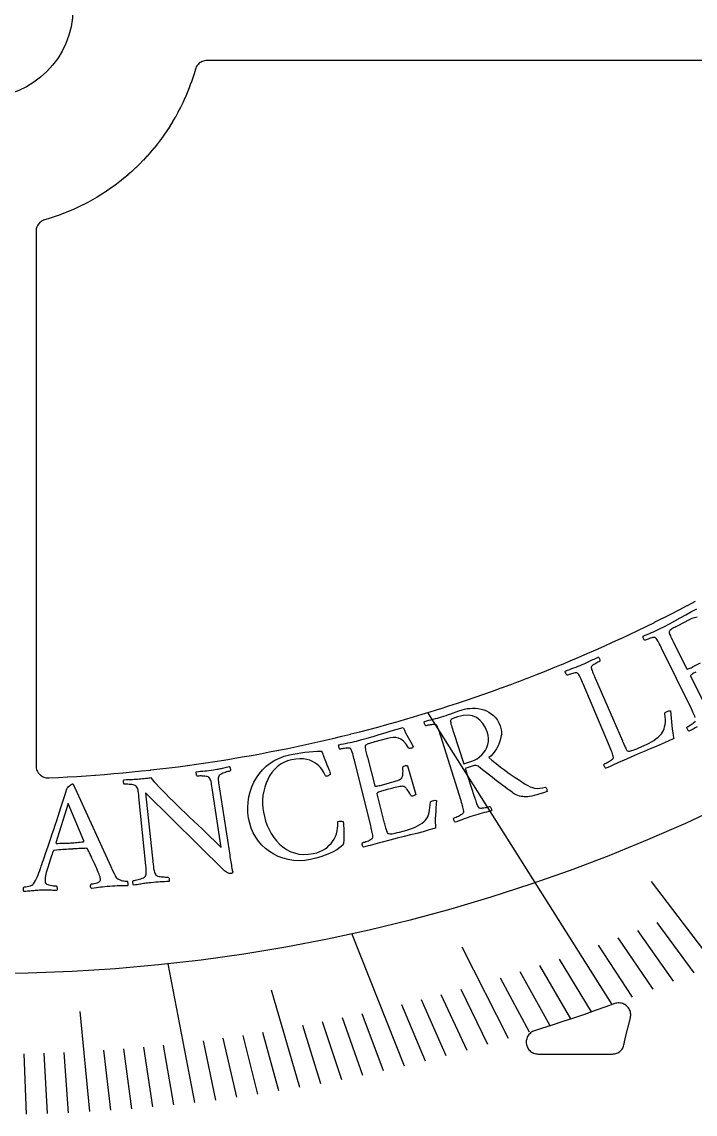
# Model space of a CAD drawing. Header units: millimetres. Extents: x -54 to 54, y -54 to 54.
# Drawn here: x 0.78 to 14.86, y -23.13 to -0.27 of the extents above; entities that cross this region are included whole.
import ezdxf

# ---------------------------------------------------------------- set-up
doc = ezdxf.new("R2010")
doc.units = ezdxf.units.MM
for name, color, linetype in [('CUT_INNER', 6, 'Continuous'), ('ENGRAVE', 7, 'Continuous'), ('ENGRAVE_FINE', 8, 'Continuous'), ('TEXT', 5, 'Continuous')]:
    doc.layers.add(name, color=color, linetype=linetype)

msp = doc.modelspace()

# ---------------------------------------------------------------- linework, layer by layer
at = {"layer": 'CUT_INNER'}
msp.add_lwpolyline([(26.4331, -1.08), (4.6534, -1.08), (4.6286, -1.0812), (4.6041, -1.0849), (4.5801, -1.091), (4.5568, -1.0994), (4.5345, -1.1101), (4.5133, -1.1229), (4.4935, -1.1378), (4.4752, -1.1546), (4.4588, -1.173), (4.4442, -1.1931), (4.4317, -1.2144), (4.4213, -1.237), (4.4132, -1.2604), (4.3928, -1.3309), (4.3919, -1.3339), (4.3588, -1.4383), (4.3578, -1.4412), (4.3222, -1.5449), (4.3212, -1.5478), (4.283, -1.6505), (4.2819, -1.6533), (4.2412, -1.7551), (4.24, -1.7579), (4.1968, -1.8586), (4.1956, -1.8615), (4.1499, -1.9611), (4.1486, -1.9639), (4.1006, -2.0623), (4.0992, -2.0651), (4.0487, -2.1623), (4.0473, -2.1651), (3.9944, -2.2611), (3.9929, -2.2637), (3.9377, -2.3584), (3.9362, -2.361), (3.8787, -2.4543), (3.877, -2.4569), (3.8173, -2.5488), (3.8156, -2.5513), (3.7536, -2.6417), (3.7518, -2.6442), (3.6876, -2.733), (3.6858, -2.7355), (3.6194, -2.8227), (3.6176, -2.8251), (3.5491, -2.9107), (3.5471, -2.913), (3.4766, -2.9969), (3.4746, -2.9992), (3.402, -3.0813), (3.3999, -3.0836), (3.3253, -3.1639), (3.3232, -3.1661), (3.2467, -3.2445), (3.2445, -3.2467), (3.1661, -3.3232), (3.1639, -3.3253), (3.0836, -3.3999), (3.0813, -3.402), (2.9992, -3.4746), (2.9969, -3.4766), (2.913, -3.5471), (2.9107, -3.5491), (2.8251, -3.6176), (2.8227, -3.6194), (2.7355, -3.6858), (2.733, -3.6876), (2.6442, -3.7518), (2.6417, -3.7536), (2.5513, -3.8156), (2.5488, -3.8173), (2.4569, -3.877), (2.4543, -3.8787), (2.361, -3.9362), (2.3584, -3.9377), (2.2637, -3.9929), (2.2611, -3.9944), (2.1651, -4.0473), (2.1623, -4.0487), (2.0651, -4.0992), (2.0623, -4.1006), (1.9639, -4.1486), (1.9611, -4.1499), (1.8615, -4.1956), (1.8586, -4.1968), (1.7579, -4.24), (1.7551, -4.2412), (1.6533, -4.2819), (1.6505, -4.283), (1.5478, -4.3212), (1.5449, -4.3222), (1.4412, -4.3578), (1.4383, -4.3588), (1.3339, -4.3919), (1.3309, -4.3928), (1.2604, -4.4132), (1.237, -4.4213), (1.2144, -4.4317), (1.1931, -4.4442), (1.173, -4.4588), (1.1546, -4.4752), (1.1378, -4.4935), (1.1229, -4.5133), (1.1101, -4.5345), (1.0994, -4.5568), (1.091, -4.5801), (1.0849, -4.6041), (1.0812, -4.6286), (1.08, -4.6534), (1.08, -15.84), (1.0813, -15.8651), (1.085, -15.89), (1.0913, -15.9144), (1.1, -15.938), (1.111, -15.9606), (1.1242, -15.982), (1.1395, -16.0019), (1.1568, -16.0203), (1.1758, -16.0368), (1.1963, -16.0513), (1.2182, -16.0636), (1.2413, -16.0737), (1.2652, -16.0815), (1.2898, -16.0868), (1.3148, -16.0895), (1.34, -16.0898), (1.3539, -16.0892), (1.3554, -16.0892), (1.5473, -16.0803), (1.5488, -16.0803), (1.7406, -16.0703), (1.7421, -16.0702), (1.9339, -16.059), (1.9354, -16.0589), (2.127, -16.0465), (2.1286, -16.0464), (2.3201, -16.0329), (2.3217, -16.0328), (2.5131, -16.0181), (2.5147, -16.0179), (2.7061, -16.002), (2.7076, -16.0019), (2.8989, -15.9848), (2.9004, -15.9847), (3.0916, -15.9665), (3.0931, -15.9663), (3.2842, -15.9469), (3.2857, -15.9467), (3.4767, -15.9262), (3.4782, -15.926), (3.669, -15.9042), (3.6705, -15.9041), (3.8612, -15.8811), (3.8627, -15.881), (4.0532, -15.8569), (4.0548, -15.8567), (4.2451, -15.8314), (4.2467, -15.8312), (4.4369, -15.8048), (4.4384, -15.8045), (4.6285, -15.777), (4.63, -15.7767), (4.8199, -15.748), (4.8214, -15.7477), (5.0111, -15.7178), (5.0126, -15.7176), (5.2021, -15.6865), (5.2036, -15.6862), (5.3929, -15.654), (5.3945, -15.6537), (5.5836, -15.6203), (5.5851, -15.62), (5.774, -15.5854), (5.7755, -15.5852), (5.9642, -15.5494), (5.9657, -15.5491), (6.1542, -15.5123), (6.1557, -15.512), (6.3439, -15.4739), (6.3454, -15.4736), (6.5334, -15.4344), (6.5349, -15.4341), (6.7227, -15.3937), (6.7242, -15.3934), (6.9117, -15.3519), (6.9132, -15.3516), (7.1005, -15.3089), (7.102, -15.3086), (7.2889, -15.2648), (7.2904, -15.2644), (7.4771, -15.2195), (7.4786, -15.2191), (7.6651, -15.173), (7.6666, -15.1726), (7.8527, -15.1254), (7.8542, -15.125), (8.0401, -15.0766), (8.0415, -15.0763), (8.2271, -15.0267), (8.2286, -15.0263), (8.4138, -14.9757), (8.4153, -14.9753), (8.6002, -14.9235), (8.6017, -14.9231), (8.7863, -14.8701), (8.7878, -14.8697), (8.9721, -14.8157), (8.9736, -14.8152), (9.1575, -14.76), (9.159, -14.7596), (9.3426, -14.7033), (9.344, -14.7028), (9.5273, -14.6454), (9.5288, -14.6449), (9.7117, -14.5864), (9.7131, -14.5859), (9.8957, -14.5262), (9.8971, -14.5257), (10.0793, -14.4649), (10.0807, -14.4644), (10.2625, -14.4025), (10.264, -14.402), (10.4454, -14.339), (10.4468, -14.3385), (10.6279, -14.2743), (10.6293, -14.2738), (10.8099, -14.2086), (10.8114, -14.208), (10.9916, -14.1417), (10.993, -14.1411), (11.1728, -14.0737), (11.1743, -14.0731), (11.3537, -14.0046), (11.3551, -14.004), (11.5341, -13.9343), (11.5355, -13.9338), (11.714, -13.863), (11.7155, -13.8625), (11.8936, -13.7906), (11.895, -13.79), (12.0726, -13.7171), (12.074, -13.7165), (12.2513, -13.6424), (12.2527, -13.6418), (12.4294, -13.5667), (12.4308, -13.5661), (12.6071, -13.4899), (12.6085, -13.4893), (12.7843, -13.412), (12.7857, -13.4114), (12.9611, -13.333), (12.9625, -13.3324), (13.1373, -13.253), (13.1387, -13.2523), (13.3131, -13.1718), (13.3144, -13.1712), (13.4883, -13.0896), (13.4897, -13.0889), (13.6631, -13.0063), (13.6644, -13.0056), (13.8373, -12.9219), (13.8387, -12.9212), (14.011, -12.8365), (14.0124, -12.8358), (14.1842, -12.75), (14.1855, -12.7493), (14.3568, -12.6624), (14.3582, -12.6617), (14.5289, -12.5738), (14.5303, -12.5731), (14.7005, -12.4841), (14.7018, -12.4834), (14.8715, -12.3934)], dxfattribs=at)
msp.add_lwpolyline([(11.4845, -21.3899), (11.4625, -21.4005), (11.4417, -21.4133), (11.4221, -21.428), (11.4041, -21.4446), (11.3878, -21.4628), (11.3734, -21.4826), (11.361, -21.5036), (11.3507, -21.5258), (11.3426, -21.5489), (11.3368, -21.5726), (11.3333, -21.5968), (11.3323, -21.6213), (11.3336, -21.6457), (11.3373, -21.6699), (11.3433, -21.6936), (11.3517, -21.7166), (11.3622, -21.7386), (11.3748, -21.7596), (11.3895, -21.7792), (11.4059, -21.7972), (11.4241, -21.8136), (11.4438, -21.8281), (11.4648, -21.8407), (11.4869, -21.8511), (11.5099, -21.8593), (11.5336, -21.8652), (11.5578, -21.8688), (11.5823, -21.87), (13.133, -21.87), (13.1567, -21.8689), (13.1801, -21.8655), (13.2032, -21.8599), (13.2256, -21.8522), (13.2472, -21.8424), (13.2678, -21.8306), (13.2871, -21.8168), (13.3051, -21.8013), (13.3215, -21.7842), (13.3362, -21.7656), (13.3491, -21.7457), (13.36, -21.7247), (13.3689, -21.7027), (13.3757, -21.68), (13.3803, -21.6567), (13.3851, -21.624), (13.3862, -21.6179), (13.3994, -21.5512), (13.4008, -21.5452), (13.5094, -21.1115), (13.5142, -21.0874), (13.5166, -21.063), (13.5166, -21.0384), (13.5142, -21.014), (13.5094, -20.9899), (13.5022, -20.9664), (13.4928, -20.9437), (13.4812, -20.922), (13.4675, -20.9016), (13.4519, -20.8826), (13.4345, -20.8653), (13.4155, -20.8497), (13.395, -20.8361), (13.3734, -20.8246), (13.3506, -20.8152), (13.3271, -20.8081), (13.303, -20.8034), (13.2785, -20.8011), (13.254, -20.8011), (13.2295, -20.8036), (13.2055, -20.8085), (13.182, -20.8157), (12.9943, -20.8835), (12.7712, -20.9625), (12.5477, -21.0402), (12.3236, -21.1165), (12.0992, -21.1914), (11.8742, -21.265), (11.6488, -21.3371), (11.5075, -21.3814)], close=True, dxfattribs=at)
msp.add_circle((0, 0), 1.85, dxfattribs=at)
at = {"layer": 'ENGRAVE'}
for points in [[(13.126, -20.8361), (9.2756, -14.724)], [(8.7864, -22.1242), (7.6851, -19.351)], [(4.4032, -22.8861), (3.8444, -19.9818)]]:
    msp.add_lwpolyline(points, dxfattribs=at)
msp.add_circle((0, 15.4308), 35.6208, dxfattribs=at)
at = {"layer": 'ENGRAVE_FINE'}
for points in [[(15.2702, -19.9867), (13.9498, -18.2584)], [(14.8431, -20.1678), (14.0713, -19.1192)], [(14.415, -20.3433), (13.6634, -19.2825)], [(10.9634, -21.5473), (9.9912, -19.6368)], [(13.5565, -20.6774), (12.8457, -19.5933)], [(13.9861, -20.5131), (13.2549, -19.4405)], [(12.6948, -20.9892), (12.0259, -19.8832)], [(12.2629, -21.1369), (11.6152, -20.0204)], [(11.3971, -21.4159), (10.7924, -20.2795)], [(11.8303, -21.2791), (11.204, -20.1525)], [(6.5986, -22.5697), (6.0037, -20.5347)], [(10.529, -21.6733), (9.9679, -20.5184)], [(9.6587, -21.9094), (9.1419, -20.7372)], [(10.0941, -21.794), (9.5551, -20.6303)], [(2.2028, -23.0754), (2.0025, -20.9773)], [(8.3496, -22.2237), (7.9006, -21.0285)], [(9.2227, -22.0194), (8.7284, -20.8392)], [(7.4748, -22.4071), (7.0716, -21.1983)], [(7.9124, -22.318), (7.4862, -21.1159)], [(5.7212, -22.7116), (5.411, -21.4802)], [(6.1601, -22.6432), (5.8265, -21.4169)], [(7.0369, -22.4909), (6.6568, -21.276)], [(3.9634, -22.9341), (3.7477, -21.686)], [(4.8428, -22.8331), (4.5797, -21.5925)], [(5.2821, -22.7749), (4.9954, -21.5387)], [(0.8813, -23.1282), (0.8331, -21.8654)], [(1.3218, -23.1157), (1.2497, -21.8538)], [(1.7624, -23.098), (1.6662, -21.8375)], [(2.6432, -23.0476), (2.499, -21.7909)], [(3.0834, -23.0149), (2.9154, -21.7606)], [(3.5235, -22.977), (3.3316, -21.7257)]]:
    msp.add_lwpolyline(points, dxfattribs=at)
at = {"layer": 'TEXT'}
for points in [[(14.8681, -14.8286), (14.8586, -14.8023), (14.8465, -14.7739), (14.8326, -14.7441), (14.818, -14.7132), (14.8027, -14.6812), (14.7866, -14.6482), (14.1617, -13.377), (14.1453, -13.344), (14.1293, -13.312), (14.1135, -13.2811), (14.098, -13.2512), (14.0827, -13.2236), (14.0676, -13.1995), (14.0526, -13.1788), (14.0377, -13.1617), (14.0296, -13.155), (14.0171, -13.1519), (14.0002, -13.1524), (13.979, -13.1564), (13.9555, -13.1626), (13.9317, -13.1696), (13.9076, -13.1774), (13.8832, -13.186), (13.8607, -13.1945), (13.8421, -13.2017), (13.8274, -13.2077), (13.8167, -13.2125), (13.8093, -13.2072), (13.8016, -13.1991), (13.7938, -13.1882), (13.7858, -13.1746), (13.7791, -13.1604), (13.7751, -13.1478), (13.7739, -13.1366), (13.7754, -13.1269), (13.8197, -13.1075), (13.8637, -13.0883), (13.9075, -13.0695), (13.9509, -13.051), (13.9938, -13.0324), (14.0361, -13.0134), (14.0777, -12.9939), (14.1187, -12.9739), (14.1187, -12.9739), (14.2209, -12.9222), (14.3274, -12.8663), (14.4382, -12.8064), (14.5531, -12.7423), (14.6696, -12.6768), (14.7849, -12.6127), (14.8991, -12.5501)], [(14.9083, -12.7291), (14.8533, -12.7389), (14.7978, -12.7566), (14.7419, -12.782), (14.4994, -12.9074), (14.4889, -12.9129), (14.475, -12.9204), (14.4575, -12.9299), (14.4365, -12.9414), (14.4142, -12.9541), (14.3929, -12.9669), (14.3726, -12.9799), (14.3533, -12.9931), (14.337, -13.0059), (14.3256, -13.0176), (14.3191, -13.0282), (14.3176, -13.0378), (14.3219, -13.056), (14.3282, -13.0761), (14.3366, -13.0981), (14.347, -13.1218), (14.3587, -13.1466), (14.3707, -13.1717), (14.3831, -13.197), (14.3959, -13.2227), (14.401, -13.2327), (14.4054, -13.2417), (14.4093, -13.2494), (14.4127, -13.2561), (14.6902, -13.8085), (14.6954, -13.8128), (14.7049, -13.8135), (14.7186, -13.8106), (14.7367, -13.8041), (14.7573, -13.7954), (14.7788, -13.7857), (14.8013, -13.775), (14.8247, -13.7634), (14.9765, -13.6858)], [(14.8763, -13.8762), (14.853, -13.8893), (14.8315, -13.9018), (14.8118, -13.9139), (14.7941, -13.9255), (14.7798, -13.9363), (14.7707, -13.9462), (14.7668, -13.9552), (14.768, -13.9633), (15.0516, -14.5278)], [(14.9053, -15.0231), (14.8639, -15.0459), (14.8214, -15.0683), (14.7778, -15.0905), (14.7332, -15.1125), (14.7243, -15.1078), (14.7161, -15.0999), (14.7085, -15.089), (14.7016, -15.0749), (14.696, -15.0601), (14.6926, -15.0472), (14.6912, -15.0361), (14.6918, -15.0268), (14.703, -15.0211), (14.7177, -15.0129), (14.7361, -15.0022), (14.758, -14.9891), (14.7812, -14.9744), (14.8033, -14.9591), (14.8244, -14.943), (14.8444, -14.9262), (14.8612, -14.9102), (14.8726, -14.8964)]]:
    msp.add_lwpolyline(points, dxfattribs=at)
for points in [[(13.3424, -15.316), (13.3439, -15.3196), (13.3458, -15.3238), (13.348, -15.3289), (13.3505, -15.3347), (13.3571, -15.3498), (13.3645, -15.3671), (13.3729, -15.3864), (13.3823, -15.408), (13.3921, -15.43), (13.4018, -15.4509), (13.4116, -15.4706), (13.4213, -15.4892), (13.4305, -15.5051), (13.4389, -15.5167), (13.4463, -15.5241), (13.4529, -15.5273), (13.4738, -15.5299), (13.4956, -15.5295), (13.5183, -15.5262), (13.5418, -15.52), (13.5689, -15.5106), (13.6022, -15.4977), (13.6417, -15.4813), (13.6875, -15.4614), (13.8608, -15.3841), (13.9053, -15.3625), (13.9509, -15.3373), (13.9974, -15.3086), (14.0448, -15.2764), (14.0894, -15.242), (14.1273, -15.2072), (14.1585, -15.1718), (14.183, -15.136), (14.2004, -15.1013), (14.215, -15.0631), (14.2267, -15.0215), (14.2357, -14.9766), (14.241, -14.9272), (14.242, -14.8723), (14.2387, -14.8119), (14.2311, -14.746), (14.2323, -14.7356), (14.2385, -14.7256), (14.2495, -14.7162), (14.2655, -14.7072), (14.2915, -14.6963), (14.3139, -14.6899), (14.3327, -14.688), (14.3481, -14.6906), (14.3557, -14.7634), (14.3632, -14.8385), (14.3705, -14.9161), (14.3776, -14.9961), (14.3856, -15.0738), (14.3957, -15.1444), (14.4078, -15.2079), (14.422, -15.2644), (14.2981, -15.3218), (14.174, -15.3778), (14.0498, -15.4323), (13.9253, -15.4854), (13.797, -15.5396), (13.6608, -15.5976), (13.5168, -15.6592), (13.3649, -15.7244), (13.3123, -15.7472), (13.2627, -15.7694), (13.2161, -15.7909), (13.1726, -15.8117), (13.13, -15.8321), (13.0863, -15.8521), (13.0415, -15.8718), (12.9957, -15.8912), (12.9871, -15.886), (12.9793, -15.8778), (12.9724, -15.8664), (12.9663, -15.8519), (12.9616, -15.8369), (12.9588, -15.8238), (12.958, -15.8126), (12.9592, -15.8034), (12.9707, -15.7983), (12.9858, -15.7909), (13.0048, -15.7813), (13.0274, -15.7695), (13.0514, -15.7561), (13.0744, -15.742), (13.0963, -15.7271), (13.1172, -15.7115), (13.1349, -15.6965), (13.147, -15.6833), (13.1536, -15.672), (13.1546, -15.6626), (13.1517, -15.6401), (13.1463, -15.6154), (13.1383, -15.5886), (13.1278, -15.5596), (13.1157, -15.529), (13.1028, -15.4973), (13.0893, -15.4645), (13.0751, -15.4307), (12.5225, -14.1264), (12.508, -14.0926), (12.4938, -14.0598), (12.4798, -14.028), (12.466, -13.9973), (12.4523, -13.9689), (12.4385, -13.9439), (12.4247, -13.9224), (12.4108, -13.9045), (12.403, -13.8974), (12.3907, -13.8936), (12.3739, -13.8931), (12.3525, -13.8959), (12.3286, -13.9007), (12.3045, -13.9064), (12.28, -13.9129), (12.2552, -13.9201), (12.2322, -13.9273), (12.2133, -13.9335), (12.1983, -13.9386), (12.1873, -13.9429), (12.1802, -13.9371), (12.173, -13.9286), (12.1658, -13.9173), (12.1586, -13.9033), (12.1527, -13.8887), (12.1494, -13.8758), (12.1488, -13.8646), (12.1508, -13.855), (12.1962, -13.8381), (12.2412, -13.8215), (12.2859, -13.8052), (12.3303, -13.7891), (12.3743, -13.773), (12.4176, -13.7563), (12.4602, -13.7392), (12.5022, -13.7215), (12.5449, -13.7028), (12.5868, -13.6837), (12.6279, -13.6642), (12.6681, -13.6443), (12.7084, -13.624), (12.7497, -13.6035), (12.7919, -13.5827), (12.8352, -13.5616), (12.8435, -13.5668), (12.8512, -13.5749), (12.8583, -13.5862), (12.8648, -13.6005), (12.8699, -13.6154), (12.8731, -13.6284), (12.8744, -13.6395), (12.8737, -13.6486), (12.863, -13.6537), (12.8489, -13.6609), (12.8314, -13.6704), (12.8104, -13.6821), (12.7881, -13.695), (12.7668, -13.7082), (12.7465, -13.7216), (12.7272, -13.7352), (12.7109, -13.7486), (12.6996, -13.7612), (12.6932, -13.773), (12.6918, -13.784), (12.695, -13.8025), (12.7002, -13.8229), (12.7074, -13.8453), (12.7165, -13.8696), (12.7269, -13.8954), (12.738, -13.9222), (12.7498, -13.9502), (12.7623, -13.9793), (12.7643, -13.9839), (12.7664, -13.9886), (12.7684, -13.9933), (12.7704, -13.998), (12.7724, -14.0026), (12.7745, -14.0073), (12.7765, -14.012), (12.7785, -14.0167)], [(9.9894, -14.6681), (10.0412, -14.6533), (10.0953, -14.6426), (10.1516, -14.636), (10.2102, -14.6334), (10.2695, -14.6352), (10.3282, -14.6416), (10.3862, -14.6526), (10.4436, -14.6682), (10.4991, -14.689), (10.5519, -14.7155), (10.6017, -14.7476), (10.6487, -14.7854), (10.6915, -14.8294), (10.729, -14.88), (10.761, -14.9372), (10.7876, -15.0011), (10.8035, -15.0581), (10.8116, -15.1169), (10.8117, -15.1777), (10.8037, -15.2404), (10.7891, -15.3031), (10.7688, -15.3642), (10.743, -15.4236), (10.7115, -15.4813), (10.6758, -15.5354), (10.6369, -15.5842), (10.5951, -15.6277), (10.5502, -15.6659), (10.6141, -15.7197), (10.6765, -15.7709), (10.7372, -15.8194), (10.7963, -15.8653), (10.855, -15.9096), (10.9146, -15.9533), (10.975, -15.9964), (11.0363, -16.0389), (11.0998, -16.0822), (11.167, -16.1275), (11.2378, -16.1748), (11.3122, -16.2241), (11.3619, -16.2537), (11.4111, -16.2771), (11.4597, -16.2943), (11.5078, -16.3054), (11.5579, -16.31), (11.6128, -16.3078), (11.6723, -16.2988), (11.7366, -16.283), (11.7447, -16.2889), (11.7514, -16.2984), (11.7568, -16.3116), (11.7607, -16.3284), (11.7635, -16.3453), (11.7654, -16.3584), (11.7663, -16.3678), (11.7663, -16.3734), (11.6898, -16.4009), (11.6195, -16.4242), (11.5553, -16.4436), (11.4972, -16.4591), (11.4458, -16.4709), (11.4012, -16.4796), (11.3635, -16.485), (11.3328, -16.4872), (11.3123, -16.4863), (11.2879, -16.4847), (11.2596, -16.4824), (11.2274, -16.4795), (11.1925, -16.4734), (11.1562, -16.4617), (11.1185, -16.4444), (11.0793, -16.4215), (11.062, -16.4098), (11.0385, -16.3934), (11.009, -16.3724), (10.9733, -16.3468), (10.9327, -16.3172), (10.8884, -16.2844), (10.8403, -16.2484), (10.7885, -16.2091), (10.7341, -16.1674), (10.6779, -16.1243), (10.62, -16.0796), (10.5604, -16.0335), (10.5005, -15.9867), (10.4418, -15.9401), (10.3842, -15.8938), (10.3278, -15.8478), (10.3066, -15.836), (10.2815, -15.8308), (10.2524, -15.8324), (10.2193, -15.8405), (10.0563, -15.8933), (10.2453, -16.4819), (10.2468, -16.4868), (10.2484, -16.4916), (10.2499, -16.4965), (10.2515, -16.5013), (10.2531, -16.5062), (10.2546, -16.511), (10.2562, -16.5159), (10.2577, -16.5207), (10.2675, -16.5507), (10.277, -16.5792), (10.2862, -16.6063), (10.2952, -16.6318), (10.3042, -16.6553), (10.3135, -16.6763), (10.3232, -16.6947), (10.3332, -16.7106), (10.3414, -16.7166), (10.3545, -16.7207), (10.3724, -16.7227), (10.3951, -16.7227), (10.4204, -16.7211), (10.4462, -16.7182), (10.4725, -16.714), (10.4993, -16.7085), (10.5242, -16.7027), (10.5448, -16.6976), (10.5611, -16.6933), (10.5731, -16.6897), (10.58, -16.6959), (10.5867, -16.7049), (10.5932, -16.7166), (10.5994, -16.7311), (10.6042, -16.746), (10.6064, -16.7592), (10.6059, -16.7705), (10.6028, -16.78), (10.5529, -16.7929), (10.5042, -16.8056), (10.4565, -16.8181), (10.4099, -16.8304), (10.3636, -16.843), (10.3168, -16.8563), (10.2697, -16.8703), (10.222, -16.8851), (10.1757, -16.9), (10.1292, -16.9156), (10.0824, -16.9319), (10.0353, -16.9489), (9.9879, -16.9663), (9.9402, -16.984), (9.892, -17.0019), (9.8435, -17.0201), (9.8355, -17.0141), (9.8286, -17.0051), (9.8228, -16.9931), (9.8181, -16.9781), (9.8149, -16.9627), (9.8135, -16.9494), (9.8138, -16.9382), (9.8159, -16.9291), (9.8278, -16.9252), (9.8436, -16.9193), (9.8634, -16.9117), (9.8871, -16.9021), (9.9123, -16.8912), (9.9365, -16.8794), (9.9598, -16.8668), (9.9822, -16.8533), (10.0013, -16.8401), (10.0146, -16.8281), (10.0222, -16.8175), (10.0242, -16.8083), (10.0236, -16.7856), (10.0206, -16.7605), (10.0153, -16.733), (10.0077, -16.7031), (9.9986, -16.6715), (9.989, -16.6387), (9.9788, -16.6047), (9.9679, -16.5696), (9.5436, -15.2183), (9.5325, -15.1831), (9.5216, -15.149), (9.5108, -15.1161), (9.5001, -15.0841), (9.4893, -15.0545), (9.478, -15.0283), (9.4664, -15.0056), (9.4543, -14.9863), (9.4473, -14.9785), (9.4354, -14.9735), (9.4187, -14.9714), (9.3971, -14.972), (9.373, -14.9745), (9.3487, -14.9776), (9.3242, -14.9815), (9.2995, -14.9861), (9.2766, -14.9907), (9.2576, -14.9948), (9.2425, -14.9984), (9.2312, -15.0015), (9.2247, -14.9951), (9.2184, -14.9859), (9.2124, -14.974), (9.2066, -14.9593), (9.2021, -14.9443), (9.2001, -14.9311), (9.2006, -14.9199), (9.2036, -14.9105), (9.2503, -14.8982), (9.2965, -14.8862), (9.3421, -14.8745), (9.3872, -14.8631), (9.4318, -14.8516), (9.4761, -14.8394), (9.5199, -14.8267), (9.5633, -14.8133), (9.6089, -14.7987), (9.656, -14.783), (9.7048, -14.7662), (9.7551, -14.7484), (9.808, -14.7297), (9.8648, -14.7101), (9.9252, -14.6896), (9.9894, -14.6681)], [(10.5144, -15.1289), (10.4739, -15.0331), (10.4232, -14.951), (10.3625, -14.8827), (10.2918, -14.8281), (10.21, -14.7915), (10.116, -14.7772), (10.0097, -14.7851), (9.891, -14.815), (9.8753, -14.8203), (9.8561, -14.8273), (9.8334, -14.8358), (9.8071, -14.8459), (9.7824, -14.857), (9.7644, -14.8686), (9.7533, -14.8806), (9.7489, -14.8932), (9.7489, -14.912), (9.7518, -14.9355), (9.7577, -14.9636), (9.7666, -14.9963), (9.7771, -15.0314), (9.7879, -15.0666), (9.7989, -15.102), (9.8102, -15.1375), (10.0252, -15.7963), (10.1908, -15.7426), (10.2494, -15.7195), (10.3042, -15.6897), (10.3552, -15.6531), (10.4024, -15.61), (10.4441, -15.5614), (10.4789, -15.5089), (10.5067, -15.4524), (10.5275, -15.3919), (10.5396, -15.3287), (10.5415, -15.2637), (10.533, -15.1971), (10.5144, -15.1289)], [(7.7817, -15.32), (7.8926, -15.291), (8.0085, -15.259), (8.1294, -15.2239), (8.2553, -15.1856), (8.383, -15.1463), (8.5093, -15.1081), (8.6342, -15.071), (8.7578, -15.0351), (8.7832, -15.0919), (8.809, -15.1459), (8.8354, -15.197), (8.8623, -15.2454), (8.8894, -15.2928), (8.9164, -15.3411), (8.9432, -15.3904), (8.9699, -15.4405), (8.9628, -15.4504), (8.9522, -15.4589), (8.9383, -15.4663), (8.9211, -15.4724), (8.9025, -15.4762), (8.8879, -15.4758), (8.8771, -15.4711), (8.8703, -15.4622), (8.8175, -15.3826), (8.7647, -15.322), (8.7119, -15.2803), (8.6591, -15.2575), (8.6053, -15.2479), (8.5494, -15.2459), (8.4915, -15.2514), (8.4314, -15.2645), (8.1679, -15.3356), (8.1565, -15.3388), (8.1413, -15.3431), (8.1222, -15.3487), (8.0992, -15.3555), (8.0747, -15.3632), (8.0512, -15.3712), (8.0286, -15.3796), (8.007, -15.3884), (7.9883, -15.3974), (7.9747, -15.4064), (7.9661, -15.4155), (7.9626, -15.4245), (7.9629, -15.4433), (7.9648, -15.4642), (7.9684, -15.4874), (7.9736, -15.5129), (7.9797, -15.5396), (7.9862, -15.5666), (7.9929, -15.594), (8, -15.6218), (8.0028, -15.6327), (8.0053, -15.6424), (8.0074, -15.6508), (8.0093, -15.658), (8.1635, -16.2567), (8.1677, -16.2619), (8.1768, -16.2646), (8.1908, -16.2647), (8.2098, -16.2622), (8.2318, -16.2581), (8.2549, -16.2531), (8.2792, -16.2475), (8.3045, -16.2411), (8.4693, -16.1974), (8.5225, -16.1827), (8.5693, -16.1687), (8.6096, -16.1555), (8.6434, -16.1432), (8.6715, -16.1309), (8.6948, -16.1177), (8.7133, -16.1035), (8.727, -16.0885), (8.7371, -16.0718), (8.7448, -16.0527), (8.7501, -16.0312), (8.753, -16.0073), (8.7542, -15.98), (8.7547, -15.9486), (8.7545, -15.9129), (8.7535, -15.8731), (8.7547, -15.862), (8.7615, -15.8524), (8.7738, -15.8443), (8.7918, -15.8377), (8.8098, -15.8337), (8.8257, -15.8325), (8.8393, -15.8342), (8.8507, -15.8387), (9.0209, -16.4401), (9.0144, -16.4481), (9.0041, -16.4554), (8.9902, -16.462), (8.9725, -16.4679), (8.9544, -16.4714), (8.9391, -16.4711), (8.9268, -16.4668), (8.9172, -16.4587), (8.8944, -16.4191), (8.8745, -16.3855), (8.8573, -16.358), (8.8429, -16.3366), (8.8306, -16.3197), (8.8196, -16.3061), (8.8099, -16.2955), (8.8015, -16.2882), (8.7936, -16.2828), (8.7852, -16.2781), (8.7764, -16.2743), (8.7672, -16.2712), (8.7548, -16.2682), (8.7374, -16.2675), (8.7151, -16.2694), (8.6878, -16.2737), (8.6573, -16.2796), (8.6255, -16.2863), (8.5925, -16.2937), (8.5581, -16.3019), (8.5236, -16.3104), (8.4901, -16.3189), (8.4577, -16.3272), (8.4263, -16.3354), (8.4046, -16.3413), (8.3814, -16.3477), (8.3569, -16.3547), (8.3311, -16.3623), (8.3055, -16.3701), (8.2818, -16.3778), (8.26, -16.3854), (8.2402, -16.393), (8.224, -16.4006), (8.213, -16.4083), (8.2072, -16.4163), (8.2067, -16.4244), (8.3643, -17.0362), (8.3653, -17.0399), (8.3665, -17.0445), (8.3678, -17.0498), (8.3694, -17.056), (8.3759, -17.0806), (8.3834, -17.1085), (8.392, -17.1396), (8.4016, -17.174), (8.4115, -17.2058), (8.4208, -17.2295), (8.4296, -17.245), (8.4378, -17.2523), (8.4581, -17.2582), (8.4797, -17.2612), (8.5026, -17.2615), (8.5268, -17.2591), (8.555, -17.254), (8.5899, -17.2465), (8.6316, -17.2365), (8.6799, -17.224), (8.8365, -17.182), (8.8942, -17.1648), (8.9506, -17.1447), (9.0058, -17.1218), (9.0597, -17.096), (9.1096, -17.0684), (9.1531, -17.0399), (9.1899, -17.0105), (9.2203, -16.9802), (9.249, -16.9446), (9.272, -16.9049), (9.2895, -16.8614), (9.3012, -16.8139), (9.3096, -16.7637), (9.317, -16.7117), (9.3235, -16.658), (9.3289, -16.6026), (9.3317, -16.5925), (9.3393, -16.5836), (9.3517, -16.576), (9.3689, -16.5696), (9.3962, -16.563), (9.4194, -16.5601), (9.4383, -16.5612), (9.4531, -16.5661), (9.4492, -16.6392), (9.4448, -16.7147), (9.4398, -16.7924), (9.4343, -16.8726), (9.4301, -16.9505), (9.429, -17.0218), (9.431, -17.0865), (9.4362, -17.1444), (9.3048, -17.1817), (9.1735, -17.2176), (9.0422, -17.252), (8.911, -17.2849), (8.7757, -17.3184), (8.6322, -17.3543), (8.4803, -17.3926), (8.3201, -17.4332), (8.2646, -17.4475), (8.2121, -17.4616), (8.1627, -17.4756), (8.1164, -17.4893), (8.0712, -17.5027), (8.0249, -17.5157), (7.9776, -17.5282), (7.9293, -17.5401), (7.9216, -17.5337), (7.9152, -17.5243), (7.9102, -17.512), (7.9064, -17.4967), (7.9041, -17.4811), (7.9034, -17.4677), (7.9044, -17.4566), (7.907, -17.4477), (7.9191, -17.4444), (7.9353, -17.4396), (7.9555, -17.433), (7.9797, -17.4249), (8.0055, -17.4154), (8.0304, -17.4051), (8.0544, -17.3939), (8.0775, -17.3817), (8.0973, -17.3696), (8.1113, -17.3585), (8.1195, -17.3484), (8.122, -17.3392), (8.1227, -17.3165), (8.1212, -17.2913), (8.1176, -17.2636), (8.1117, -17.2333), (8.1045, -17.2012), (8.0968, -17.1679), (8.0886, -17.1334), (8.0798, -17.0977), (7.7384, -15.723), (7.7294, -15.6873), (7.7205, -15.6527), (7.7116, -15.6191), (7.7028, -15.5866), (7.6937, -15.5564), (7.684, -15.5296), (7.6737, -15.5062), (7.6628, -15.4863), (7.6563, -15.4781), (7.6447, -15.4724), (7.6281, -15.4693), (7.6066, -15.4687), (7.5822, -15.4698), (7.5575, -15.4716), (7.5323, -15.4741), (7.5067, -15.4774), (7.4829, -15.4809), (7.4632, -15.484), (7.4476, -15.4868), (7.436, -15.4892), (7.4299, -15.4824), (7.4242, -15.4729), (7.4188, -15.4606), (7.4139, -15.4456), (7.4103, -15.4303), (7.4091, -15.4171), (7.4103, -15.4059), (7.4138, -15.3967), (7.4612, -15.3872), (7.5083, -15.3778), (7.555, -15.3687), (7.6014, -15.3598), (7.6473, -15.3507), (7.6927, -15.341), (7.7375, -15.3308), (7.7817, -15.32)], [(6.3836, -15.6091), (6.4607, -15.594), (6.5399, -15.58), (6.6212, -15.5671), (6.7046, -15.5552), (6.7897, -15.5454), (6.8762, -15.5385), (6.964, -15.5345), (7.0532, -15.5335), (7.0548, -15.5376), (7.0598, -15.5498), (7.0681, -15.5703), (7.0797, -15.5989), (7.0935, -15.633), (7.1081, -15.6699), (7.1235, -15.7097), (7.1399, -15.7524), (7.1564, -15.7954), (7.1722, -15.8365), (7.1873, -15.8755), (7.2018, -15.9124), (7.2144, -15.9447), (7.2238, -15.9697), (7.2301, -15.9873), (7.2332, -15.9976), (7.2347, -16.0042), (7.233, -16.0115), (7.2281, -16.0196), (7.22, -16.0285), (7.2099, -16.0369), (7.199, -16.0437), (7.1873, -16.049), (7.1748, -16.0527), (7.1639, -16.0546), (7.1534, -16.055), (7.1434, -16.054), (7.134, -16.0516), (7.125, -16.0318), (7.1127, -16.0076), (7.097, -15.979), (7.0781, -15.9458), (7.055, -15.9105), (7.0269, -15.8755), (6.994, -15.8407), (6.9561, -15.8061), (6.9127, -15.7738), (6.863, -15.7462), (6.8072, -15.7231), (6.7452, -15.7046), (6.6762, -15.6929), (6.5992, -15.6903), (6.5143, -15.6968), (6.4214, -15.7123), (6.3385, -15.7346), (6.2616, -15.766), (6.1906, -15.8067), (6.1254, -15.8567), (6.0662, -15.9143), (6.0131, -15.9779), (5.9662, -16.0475), (5.9254, -16.1233), (5.891, -16.2034), (5.863, -16.2861), (5.8416, -16.3714), (5.8269, -16.4594), (5.8188, -16.5481), (5.8173, -16.6359), (5.8225, -16.7226), (5.8346, -16.8084), (5.8549, -16.9027), (5.8816, -16.9949), (5.9145, -17.0852), (5.9539, -17.1734), (5.9995, -17.2577), (6.0511, -17.3364), (6.1088, -17.4094), (6.1726, -17.4766), (6.2422, -17.5365), (6.3174, -17.5875), (6.398, -17.6295), (6.4842, -17.6624), (6.5756, -17.6845), (6.6719, -17.694), (6.773, -17.6907), (6.8788, -17.6746), (6.9514, -17.6564), (7.017, -17.6334), (7.0756, -17.6057), (7.1272, -17.5734), (7.1727, -17.5381), (7.2133, -17.5016), (7.249, -17.464), (7.2797, -17.4253), (7.3151, -17.3708), (7.3431, -17.3154), (7.3638, -17.259), (7.3771, -17.2016), (7.3854, -17.1457), (7.3912, -17.0939), (7.3943, -17.0462), (7.3948, -17.0025), (7.4221, -16.9954), (7.4493, -16.9935), (7.4765, -16.9968), (7.5035, -17.0054), (7.5061, -17.0201), (7.5086, -17.0408), (7.511, -17.0677), (7.5133, -17.1008), (7.5154, -17.1376), (7.5171, -17.1761), (7.5186, -17.2162), (7.5197, -17.2579), (7.5202, -17.2993), (7.5198, -17.3385), (7.5184, -17.3755), (7.516, -17.4103), (7.5127, -17.4412), (7.5084, -17.4661), (7.5033, -17.4851), (7.4972, -17.4983), (7.4353, -17.5482), (7.3676, -17.5945), (7.2941, -17.6371), (7.2148, -17.676), (7.1284, -17.7114), (7.0337, -17.7436), (6.9308, -17.7724), (6.8195, -17.7978), (6.6988, -17.8168), (6.5811, -17.8238), (6.4664, -17.8187), (6.3548, -17.8016), (6.2478, -17.7738), (6.1464, -17.7363), (6.0509, -17.6894), (5.9611, -17.6329), (5.8782, -17.5682), (5.803, -17.4964), (5.7355, -17.4175), (5.6757, -17.3315), (5.6244, -17.2397), (5.5826, -17.1429), (5.5502, -17.0413), (5.527, -16.9349), (5.5126, -16.8203), (5.5089, -16.7075), (5.5156, -16.5966), (5.5328, -16.4876), (5.5595, -16.3815), (5.5948, -16.2797), (5.6386, -16.1822), (5.691, -16.0887), (5.7515, -16.001), (5.8199, -15.9205), (5.896, -15.8472), (5.98, -15.781), (6.0711, -15.7233), (6.1687, -15.6755), (6.2728, -15.6374), (6.3836, -15.6091)], [(3.2402, -16.1131), (3.2754, -16.1095), (3.3103, -16.1058), (3.3447, -16.1022), (3.3787, -16.0986), (3.4102, -16.095), (3.4373, -16.0914), (3.4599, -16.0878), (3.4781, -16.0844), (3.5106, -16.1241), (3.5513, -16.171), (3.6004, -16.2251), (3.6578, -16.2863), (3.722, -16.3531), (3.7915, -16.4241), (3.8664, -16.4992), (3.9467, -16.5785), (4.0306, -16.6604), (4.1164, -16.7433), (4.2039, -16.8274), (4.2933, -16.9125), (4.3832, -16.9978), (4.4722, -17.0824), (4.5603, -17.1663), (4.6474, -17.2496), (4.7315, -17.3305), (4.8102, -17.4075), (4.8836, -17.4807), (4.9516, -17.5501), (4.765, -16.3072), (4.7586, -16.2659), (4.7524, -16.2293), (4.7466, -16.1973), (4.7411, -16.17), (4.7344, -16.1459), (4.725, -16.1234), (4.7131, -16.1027), (4.6985, -16.0836), (4.69, -16.0764), (4.6768, -16.0701), (4.6587, -16.0647), (4.6359, -16.0603), (4.6104, -16.0567), (4.5845, -16.0541), (4.5581, -16.0523), (4.5312, -16.0515), (4.5059, -16.0514), (4.4841, -16.0518), (4.4659, -16.0528), (4.4512, -16.0543), (4.4444, -16.0457), (4.4391, -16.035), (4.4353, -16.0222), (4.4331, -16.0071), (4.4319, -15.9922), (4.4313, -15.9795), (4.4311, -15.9691), (4.4315, -15.9611), (4.4775, -15.9563), (4.5222, -15.952), (4.5655, -15.948), (4.6074, -15.9443), (4.6498, -15.9403), (4.6948, -15.9352), (4.7423, -15.929), (4.7922, -15.9218), (4.8273, -15.9163), (4.859, -15.9111), (4.8872, -15.9061), (4.912, -15.9015), (4.9352, -15.8969), (4.9588, -15.892), (4.9828, -15.8868), (5.0071, -15.8813), (5.0329, -15.8754), (5.0613, -15.8691), (5.0923, -15.8624), (5.1259, -15.8552), (5.1301, -15.8622), (5.1342, -15.871), (5.1382, -15.8815), (5.1421, -15.8938), (5.1449, -15.9071), (5.1457, -15.9208), (5.1445, -15.9347), (5.1413, -15.949), (5.1294, -15.9514), (5.1131, -15.9554), (5.0923, -15.9609), (5.067, -15.968), (5.0399, -15.9763), (5.0135, -15.9856), (4.9879, -15.9958), (4.9631, -16.0069), (4.941, -16.0185), (4.9239, -16.0299), (4.9117, -16.0411), (4.9043, -16.0522), (4.8973, -16.0729), (4.8928, -16.0944), (4.8909, -16.1169), (4.8916, -16.1402), (4.8943, -16.1668), (4.8983, -16.1993), (4.9036, -16.2376), (4.9102, -16.2816), (5.1166, -17.6143), (5.1236, -17.6598), (5.1302, -17.7024), (5.1364, -17.7421), (5.142, -17.7788), (5.1476, -17.8137), (5.1532, -17.8479), (5.1589, -17.8815), (5.1648, -17.9145), (5.171, -17.9484), (5.1779, -17.985), (5.1854, -18.0244), (5.1936, -18.0664), (5.192, -18.0729), (5.1884, -18.0784), (5.183, -18.0829), (5.1756, -18.0863), (5.168, -18.089), (5.1615, -18.0911), (5.1562, -18.0926), (5.1522, -18.0934), (5.144, -18.0936), (5.1332, -18.092), (5.1196, -18.0887), (5.1034, -18.0837), (5.0853, -18.0761), (5.0661, -18.0653), (5.0457, -18.0512), (5.0242, -18.0338), (3.3719, -16.4033), (3.5307, -17.9031), (3.5355, -17.9446), (3.5403, -17.9811), (3.5453, -18.0127), (3.5504, -18.0394), (3.5566, -18.0629), (3.5652, -18.0852), (3.5759, -18.1061), (3.589, -18.1258), (3.5975, -18.1333), (3.6109, -18.1401), (3.6292, -18.1461), (3.6524, -18.1514), (3.6785, -18.1559), (3.7054, -18.1597), (3.7331, -18.1627), (3.7615, -18.165), (3.7885, -18.1664), (3.8117, -18.167), (3.8311, -18.1667), (3.8467, -18.1656), (3.8538, -18.1742), (3.8593, -18.1847), (3.8634, -18.197), (3.8659, -18.2113), (3.8671, -18.2257), (3.8672, -18.2385), (3.8664, -18.2497), (3.8644, -18.2593), (3.815, -18.2616), (3.7674, -18.2639), (3.7215, -18.2661), (3.6773, -18.2683), (3.6326, -18.2709), (3.5849, -18.2744), (3.5342, -18.2788), (3.4806, -18.284), (3.4442, -18.288), (3.4106, -18.292), (3.3798, -18.2962), (3.3518, -18.3005), (3.3255, -18.3048), (3.2996, -18.3091), (3.2742, -18.3132), (3.2492, -18.3174), (3.2225, -18.3216), (3.1922, -18.3262), (3.1582, -18.3311), (3.1205, -18.3363), (3.1166, -18.329), (3.1129, -18.32), (3.1096, -18.3092), (3.1065, -18.2967), (3.1046, -18.2832), (3.1048, -18.2695), (3.1072, -18.2557), (3.1118, -18.2416), (3.1244, -18.2399), (3.1417, -18.2367), (3.1636, -18.232), (3.1901, -18.2258), (3.2187, -18.2183), (3.2471, -18.2101), (3.2751, -18.201), (3.3028, -18.191), (3.3275, -18.1806), (3.3462, -18.1701), (3.3591, -18.1595), (3.3662, -18.1489), (3.3751, -18.1287), (3.3815, -18.1076), (3.3855, -18.0858), (3.387, -18.0631), (3.3866, -18.037), (3.385, -18.0049), (3.3821, -17.9666), (3.3779, -17.9224), (3.2328, -16.4895), (3.228, -16.4451), (3.2232, -16.4068), (3.2184, -16.3744), (3.2135, -16.348), (3.2077, -16.3253), (3.1997, -16.3042), (3.1896, -16.2845), (3.1775, -16.2663), (3.1689, -16.2572), (3.155, -16.2493), (3.1356, -16.2426), (3.1109, -16.2371), (3.0834, -16.2326), (3.0559, -16.2292), (3.0282, -16.2268), (3.0005, -16.2255), (2.9749, -16.225), (2.9539, -16.2248), (2.9374, -16.225), (2.9255, -16.2257), (2.9188, -16.2127), (2.9141, -16.1995), (2.9115, -16.1861), (2.9108, -16.1725), (2.9115, -16.1597), (2.9127, -16.1485), (2.9144, -16.1389), (2.9167, -16.131), (2.9691, -16.128), (3.0162, -16.1255), (3.0581, -16.1237), (3.0948, -16.1226), (3.1294, -16.1214), (3.1652, -16.1194), (3.2021, -16.1167), (3.2402, -16.1131)], [(1.1727, -17.9875), (1.1746, -17.9822), (1.1801, -17.9664), (1.1893, -17.9401), (1.2021, -17.9032), (1.218, -17.8572), (1.2364, -17.8038), (1.2571, -17.7428), (1.2802, -17.6742), (1.3053, -17.5998), (1.332, -17.5213), (1.3603, -17.4387), (1.3901, -17.3519), (1.4207, -17.2624), (1.4512, -17.1716), (1.4817, -17.0795), (1.5122, -16.986), (1.5423, -16.8929), (1.5716, -16.8017), (1.6003, -16.7124), (1.6282, -16.625), (1.655, -16.5412), (1.68, -16.4625), (1.7033, -16.3889), (1.7249, -16.3206), (1.7326, -16.3061), (1.744, -16.2906), (1.7592, -16.2741), (1.7782, -16.2564), (1.7979, -16.2404), (1.8152, -16.2288), (1.8301, -16.2216), (1.8426, -16.2187), (1.8455, -16.2186), (1.8478, -16.2188), (1.8496, -16.2193), (1.8508, -16.2199), (1.8519, -16.2208), (1.8537, -16.2219), (1.8561, -16.2231), (1.8591, -16.2245), (2.6418, -17.9478), (2.6822, -18.0324), (2.7129, -18.0955), (2.7337, -18.1372), (2.7447, -18.1577), (2.7567, -18.1748), (2.7728, -18.1903), (2.7929, -18.2042), (2.8169, -18.2164), (2.8429, -18.2269), (2.8687, -18.2355), (2.8944, -18.2421), (2.9199, -18.2469), (2.943, -18.2501), (2.9615, -18.2522), (2.9754, -18.2532), (2.9846, -18.2531), (2.9912, -18.2622), (2.9959, -18.2739), (2.9987, -18.288), (2.9995, -18.3047), (2.9992, -18.3208), (2.9986, -18.3333), (2.9977, -18.3422), (2.9964, -18.3476), (2.9474, -18.3486), (2.901, -18.3495), (2.8572, -18.3504), (2.816, -18.3511), (2.7742, -18.3524), (2.7286, -18.3545), (2.6792, -18.3575), (2.6259, -18.3613), (2.5697, -18.366), (2.5186, -18.3708), (2.4724, -18.3758), (2.4313, -18.381), (2.3902, -18.3866), (2.3441, -18.3927), (2.293, -18.3993), (2.237, -18.4063), (2.2305, -18.3987), (2.2258, -18.3884), (2.2229, -18.3754), (2.2218, -18.3597), (2.2224, -18.3439), (2.2246, -18.3306), (2.2285, -18.3197), (2.2342, -18.3112), (2.2518, -18.3093), (2.2736, -18.3056), (2.2996, -18.3001), (2.3298, -18.2928), (2.3595, -18.2843), (2.3839, -18.275), (2.4031, -18.265), (2.417, -18.2543), (2.4224, -18.2459), (2.426, -18.235), (2.4276, -18.2216), (2.4273, -18.2059), (2.4246, -18.1881), (2.4188, -18.1652), (2.4098, -18.1373), (2.3976, -18.1042), (2.3831, -18.0674), (2.3669, -18.0285), (2.3491, -17.9873), (2.3296, -17.9438), (2.3095, -17.8996), (2.2894, -17.856), (2.2694, -17.813), (2.2494, -17.7706), (2.2304, -17.7304), (2.2132, -17.6939), (2.1978, -17.6611), (2.1841, -17.632), (2.1729, -17.6081), (2.1649, -17.5911), (2.1601, -17.5809), (2.1585, -17.5775), (2.158, -17.5771), (2.1567, -17.5759), (2.1545, -17.5739), (2.1513, -17.5712), (2.1477, -17.5684), (2.1442, -17.5665), (2.1408, -17.5655), (2.1374, -17.5653), (2.1106, -17.5655), (2.0808, -17.5663), (2.0481, -17.5677), (2.0125, -17.5697), (1.9761, -17.5719), (1.9409, -17.574), (1.907, -17.576), (1.8744, -17.5778), (1.8659, -17.5783), (1.8575, -17.5788), (1.8491, -17.5793), (1.8407, -17.5797), (1.8324, -17.5802), (1.8246, -17.5806), (1.8173, -17.581), (1.8103, -17.5814), (1.7617, -17.5841), (1.7168, -17.5868), (1.6757, -17.5895), (1.6385, -17.5921), (1.6006, -17.5951), (1.5577, -17.599), (1.5098, -17.6036), (1.4568, -17.6091), (1.4549, -17.6095), (1.4526, -17.6106), (1.4499, -17.6123), (1.4469, -17.6146), (1.444, -17.617), (1.442, -17.6187), (1.4408, -17.6197), (1.4403, -17.62), (1.4389, -17.6243), (1.4348, -17.6373), (1.4278, -17.6588), (1.4179, -17.689), (1.4061, -17.7251), (1.3932, -17.7644), (1.379, -17.807), (1.3637, -17.8527), (1.3482, -17.8994), (1.3337, -17.9445), (1.3202, -17.988), (1.3076, -18.0301), (1.2952, -18.0713), (1.2854, -18.1091), (1.2783, -18.1434), (1.2738, -18.1741), (1.271, -18.2016), (1.2693, -18.2261), (1.2685, -18.2476), (1.2686, -18.2661), (1.2726, -18.2837), (1.2832, -18.2991), (1.3004, -18.3124), (1.3243, -18.3235), (1.3516, -18.3325), (1.3793, -18.3395), (1.4074, -18.3446), (1.4358, -18.3478), (1.4617, -18.3497), (1.4821, -18.3509), (1.4972, -18.3515), (1.5068, -18.3515), (1.5102, -18.3566), (1.5134, -18.3652), (1.5164, -18.3775), (1.519, -18.3935), (1.5209, -18.4101), (1.5213, -18.4244), (1.5203, -18.4364), (1.5179, -18.4462), (1.4862, -18.4459), (1.4568, -18.4455), (1.4298, -18.4449), (1.4052, -18.4443), (1.3818, -18.4435), (1.3584, -18.4428), (1.335, -18.442), (1.3116, -18.4412), (1.2863, -18.4407), (1.2574, -18.4407), (1.2249, -18.4413), (1.1887, -18.4424), (1.1522, -18.4438), (1.1187, -18.4456), (1.0882, -18.4477), (1.0608, -18.45), (1.0349, -18.4525), (1.009, -18.455), (0.9831, -18.4575), (0.9572, -18.4599), (0.9296, -18.4624), (0.8985, -18.4649), (0.8639, -18.4675), (0.8259, -18.4701), (0.8227, -18.465), (0.8204, -18.4563), (0.8188, -18.4439), (0.8179, -18.4279), (0.818, -18.4112), (0.8189, -18.3968), (0.8208, -18.3848), (0.8236, -18.3751), (0.8418, -18.3737), (0.8653, -18.3702), (0.8942, -18.3647), (0.9284, -18.3571), (0.9621, -18.3473), (0.9895, -18.3354), (1.0105, -18.3212), (1.0252, -18.305), (1.0491, -18.271), (1.0709, -18.2352), (1.0906, -18.1975), (1.1083, -18.1579), (1.1249, -18.1169), (1.1411, -18.0748), (1.1571, -18.0317), (1.1727, -17.9875)], [(1.7513, -16.6253), (1.4967, -17.4475), (1.4969, -17.4479), (1.4972, -17.4492), (1.4979, -17.4513), (1.4987, -17.4542), (1.4998, -17.4571), (1.5011, -17.4592), (1.5025, -17.4604), (1.5041, -17.4608), (1.5376, -17.4608), (1.5743, -17.4605), (1.6141, -17.4597), (1.6571, -17.4585), (1.6994, -17.4571), (1.7373, -17.4557), (1.7708, -17.4542), (1.7999, -17.4527), (1.8376, -17.4504), (1.8733, -17.4478), (1.9071, -17.4448), (1.939, -17.4414), (1.9707, -17.4378), (2.0038, -17.4341), (2.0384, -17.4303), (2.0745, -17.4263), (2.0775, -17.4256), (2.0798, -17.4239), (2.0814, -17.4211), (2.0823, -17.4173), (2.0828, -17.4136), (2.0832, -17.4109), (2.0834, -17.4093), (2.0835, -17.4087)]]:
    msp.add_lwpolyline(points, close=True, dxfattribs=at)

doc.saveas('drawing.dxf')
